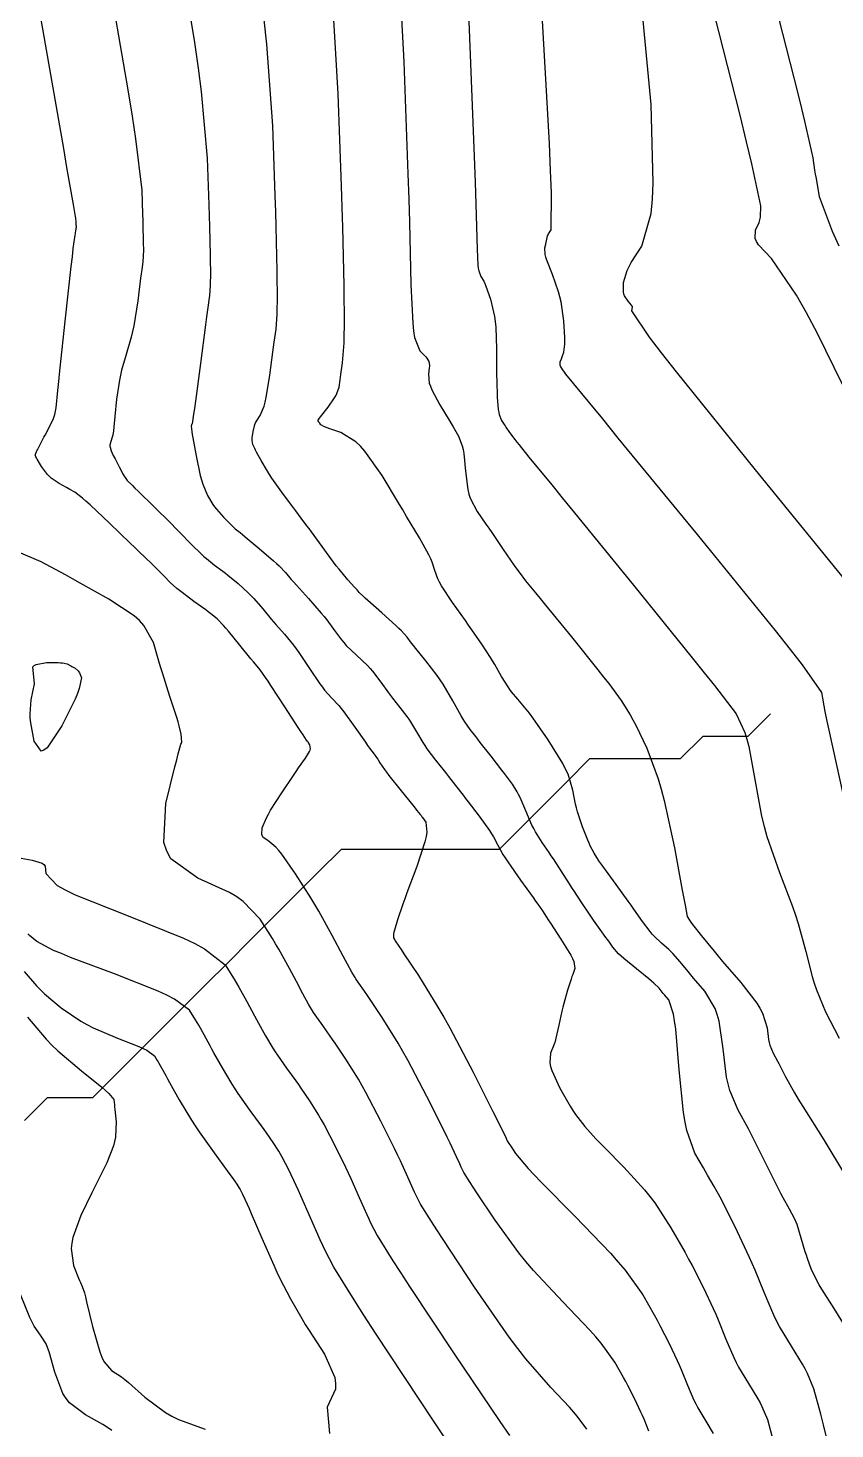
# Model space of a CAD drawing. Header units: metres. Extents: x 837475 to 838479, y 1189012 to 1191015.
# Drawn here: x 837958.1 to 837993.8, y 1189286.7 to 1189348.7 of the extents above; entities that cross this region are included whole.
import ezdxf

# ---------------------------------------------------------------- set-up
doc = ezdxf.new("R2010")
doc.units = ezdxf.units.M
doc.header["$LTSCALE"] = 0.3
for name, color, linetype in [('COTAS 10', 1, 'Continuous'), ('COTAS INT', 252, 'Continuous'), ('DRENAJE', 5, 'Continuous')]:
    doc.layers.add(name, color=color, linetype=linetype)

msp = doc.modelspace()

# ---------------------------------------------------------------- linework, layer by layer
at = {"layer": 'COTAS 10'}
for points in [[(837964.662, 1189352.962), (837965.474, 1189348.075), (837965.637, 1189346.942), (837965.773, 1189345.906), (837966.039, 1189342.962), (837966.115, 1189340.887), (837966.131, 1189340.399), (837966.144, 1189339.948), (837966.174, 1189338.634), (837966.178, 1189337.715), (837966.175, 1189337.515), (837966.17, 1189337.337), (837966.137, 1189336.888), (837966.049, 1189336.245), (837966.009, 1189335.945), (837965.962, 1189335.591), (837965.736, 1189333.874), (837965.516, 1189332.21), (837965.472, 1189331.89), (837965.435, 1189331.631), (837965.366, 1189331.206), (837965.348, 1189331.174), (837965.343, 1189331.163), (837965.339, 1189331.152), (837965.327, 1189331.102), (837965.354, 1189330.866), (837965.374, 1189330.737), (837965.401, 1189330.581), (837965.544, 1189329.785), (837965.732, 1189328.922), (837965.786, 1189328.723), (837965.842, 1189328.541), (837966.052, 1189328.03), (837966.292, 1189327.642), (837966.366, 1189327.539), (837966.444, 1189327.437), (837966.755, 1189327.081), (837967.038, 1189326.793), (837967.099, 1189326.733), (837967.152, 1189326.682), (837967.281, 1189326.569), (837967.49, 1189326.401), (837967.594, 1189326.315), (837967.718, 1189326.212), (837968.333, 1189325.698), (837968.966, 1189325.153), (837969.101, 1189325.031), (837969.219, 1189324.921), (837969.5, 1189324.628), (837969.758, 1189324.322), (837969.862, 1189324.204), (837969.98, 1189324.072), (837970.519, 1189323.474), (837971.078, 1189322.838), (837971.208, 1189322.68), (837971.326, 1189322.532), (837971.663, 1189322.064), (837971.975, 1189321.645), (837972.078, 1189321.527), (837972.188, 1189321.408), (837972.647, 1189320.97), (837973.12, 1189320.517), (837973.239, 1189320.388), (837973.353, 1189320.259), (837973.723, 1189319.779), (837974.057, 1189319.311), (837974.148, 1189319.188), (837974.239, 1189319.069), (837974.563, 1189318.663), (837974.87, 1189318.262), (837974.95, 1189318.146), (837975.028, 1189318.027), (837975.291, 1189317.58), (837975.573, 1189317.107), (837975.662, 1189316.973), (837975.756, 1189316.838), (837976.136, 1189316.336), (837976.523, 1189315.853), (837976.621, 1189315.729), (837976.716, 1189315.609), (837977.025, 1189315.214), (837977.358, 1189314.781), (837977.468, 1189314.638), (837977.585, 1189314.484), (837978.07, 1189313.845), (837978.521, 1189313.22), (837978.617, 1189313.077), (837978.7, 1189312.945), (837978.896, 1189312.575), (837979.118, 1189312.162), (837979.218, 1189312.003), (837979.335, 1189311.825), (837979.895, 1189311.024), (837980.45, 1189310.252), (837980.563, 1189310.092), (837980.66, 1189309.957), (837980.861, 1189309.663), (837981.041, 1189309.387), (837981.123, 1189309.262), (837981.219, 1189309.115), (837981.682, 1189308.413), (837982.114, 1189307.702), (837982.19, 1189307.551), (837982.247, 1189307.42), (837982.297, 1189307.111), (837982.203, 1189306.855), (837982.17, 1189306.757), (837982.134, 1189306.647), (837981.976, 1189306.152), (837981.809, 1189305.567), (837981.766, 1189305.4), (837981.726, 1189305.231), (837981.591, 1189304.606), (837981.46, 1189304.028), (837981.421, 1189303.89), (837981.38, 1189303.761), (837981.223, 1189303.375), (837981.184, 1189302.939), (837981.219, 1189302.779), (837981.273, 1189302.603), (837981.63, 1189301.823), (837982.094, 1189301.021), (837982.215, 1189300.83), (837982.333, 1189300.653), (837982.734, 1189300.124), (837983.231, 1189299.58), (837983.41, 1189299.393), (837983.606, 1189299.19), (837984.464, 1189298.324), (837985.376, 1189297.324), (837985.607, 1189297.036), (837985.828, 1189296.743), (837986.549, 1189295.645), (837987.169, 1189294.551), (837987.328, 1189294.261), (837987.48, 1189293.976), (837987.982, 1189292.994), (837988.416, 1189292.069), (837988.526, 1189291.821), (837988.632, 1189291.575), (837988.977, 1189290.715), (837989.324, 1189289.904), (837989.43, 1189289.689), (837989.541, 1189289.479), (837989.981, 1189288.753), (837990.394, 1189288.084), (837990.488, 1189287.909), (837990.574, 1189287.739), (837990.813, 1189287.16), (837991.073, 1189286.223)], [(837994.161, 1189314.842), (837993.575, 1189317.517), (837993.462, 1189318.049), (837993.37, 1189318.489), (837993.216, 1189319.325), (837992.365, 1189320.545), (837991.833, 1189321.228), (837991.173, 1189322.06), (837987.722, 1189326.311), (837984.22, 1189330.579), (837983.529, 1189331.422), (837982.959, 1189332.118), (837981.905, 1189333.404), (837981.702, 1189333.688), (837981.668, 1189333.751), (837981.645, 1189333.806), (837981.641, 1189333.952), (837981.703, 1189334.078), (837981.722, 1189334.122), (837981.741, 1189334.17), (837981.814, 1189334.375), (837981.859, 1189334.728), (837981.861, 1189334.869), (837981.859, 1189335.028), (837981.811, 1189335.762), (837981.686, 1189336.596), (837981.634, 1189336.82), (837981.576, 1189337.04), (837981.303, 1189337.809), (837981.056, 1189338.444), (837981.014, 1189338.58), (837980.983, 1189338.699), (837980.963, 1189338.984), (837981.009, 1189339.149), (837981.019, 1189339.192), (837981.028, 1189339.234), (837981.051, 1189339.373), (837981.091, 1189339.516), (837981.11, 1189339.559), (837981.133, 1189339.604), (837981.245, 1189339.78), (837981.262, 1189341.431), (837981.226, 1189342.406), (837981.171, 1189343.605), (837980.824, 1189349.806)], [(837978.559, 1189283.345), (837976.047, 1189287.112), (837973.487, 1189290.985), (837972.968, 1189291.781), (837972.531, 1189292.457), (837971.637, 1189293.898), (837971.261, 1189294.634), (837971.151, 1189294.865), (837971.038, 1189295.109), (837970.607, 1189296.086), (837970.185, 1189297.054), (837970.079, 1189297.29), (837969.976, 1189297.514), (837969.641, 1189298.21), (837969.349, 1189298.766), (837969.274, 1189298.901), (837969.201, 1189299.029), (837968.957, 1189299.423), (837968.663, 1189299.847), (837968.558, 1189299.993), (837968.443, 1189300.153), (837967.945, 1189300.833), (837967.412, 1189301.586), (837967.275, 1189301.792), (837967.143, 1189301.996), (837966.708, 1189302.721), (837966.338, 1189303.382), (837966.248, 1189303.545), (837966.164, 1189303.7), (837965.902, 1189304.186), (837965.665, 1189304.613), (837965.597, 1189304.73), (837965.527, 1189304.847), (837965.262, 1189305.265), (837964.586, 1189305.764), (837964.256, 1189305.932), (837963.864, 1189306.113), (837961.934, 1189306.874), (837959.989, 1189307.607), (837959.588, 1189307.771), (837959.247, 1189307.917), (837958.509, 1189308.302), (837958.186, 1189308.575), (837958.107, 1189308.651)]]:
    msp.add_lwpolyline(points, dxfattribs=at)
at = {"layer": 'COTAS INT'}
for points in [[(837977.375, 1189354.295), (837977.625, 1189348.643), (837977.84, 1189343.035), (837977.882, 1189341.892), (837977.917, 1189340.927), (837977.978, 1189338.925), (837978.01, 1189338.228), (837978.026, 1189338.087), (837978.044, 1189337.969), (837978.137, 1189337.726), (837978.271, 1189337.513), (837978.316, 1189337.412), (837978.364, 1189337.294), (837978.568, 1189336.716), (837978.746, 1189335.958), (837978.779, 1189335.726), (837978.805, 1189335.483), (837978.838, 1189334.528), (837978.834, 1189333.58), (837978.836, 1189333.343), (837978.84, 1189333.117), (837978.864, 1189332.393), (837978.912, 1189331.837), (837978.931, 1189331.718), (837978.953, 1189331.613), (837979.049, 1189331.358), (837979.173, 1189331.181), (837979.212, 1189331.125), (837979.252, 1189331.066), (837979.413, 1189330.83), (837979.648, 1189330.508), (837979.736, 1189330.394), (837979.833, 1189330.27), (837980.263, 1189329.737), (837981.272, 1189328.502), (837981.734, 1189327.936), (837982.275, 1189327.273), (837984.889, 1189324.069), (837987.489, 1189320.861), (837988.022, 1189320.196), (837988.474, 1189319.627), (837989.431, 1189318.377), (837989.816, 1189317.556), (837989.909, 1189317.257), (837989.994, 1189316.928), (837990.252, 1189315.481), (837990.553, 1189313.845), (837990.666, 1189313.397), (837990.792, 1189312.951), (837991.354, 1189311.356), (837991.924, 1189309.857), (837992.055, 1189309.472), (837992.174, 1189309.1), (837992.507, 1189307.863), (837992.796, 1189306.753), (837992.888, 1189306.46), (837992.985, 1189306.174), (837993.379, 1189305.196), (837993.985, 1189304.035)], [(837974.474, 1189352.198), (837974.729, 1189347.223), (837974.912, 1189342.27), (837974.95, 1189341.147), (837974.982, 1189340.132), (837975.049, 1189337.366), (837975.126, 1189335.661), (837975.164, 1189335.315), (837975.21, 1189335.024), (837975.436, 1189334.431), (837975.665, 1189334.216), (837975.713, 1189334.164), (837975.753, 1189334.115), (837975.841, 1189333.965), (837975.863, 1189333.8), (837975.862, 1189333.742), (837975.858, 1189333.678), (837975.819, 1189333.403), (837975.861, 1189333.006), (837975.909, 1189332.865), (837975.972, 1189332.71), (837976.329, 1189332.041), (837976.735, 1189331.37), (837976.829, 1189331.215), (837976.915, 1189331.072), (837977.156, 1189330.667), (837977.317, 1189330.236), (837977.351, 1189330.076), (837977.382, 1189329.9), (837977.455, 1189329.119), (837977.562, 1189328.301), (837977.613, 1189328.101), (837977.674, 1189327.913), (837977.97, 1189327.331), (837978.367, 1189326.765), (837978.49, 1189326.586), (837978.619, 1189326.399), (837979.133, 1189325.644), (837979.62, 1189324.937), (837979.732, 1189324.779), (837979.833, 1189324.638), (837980.115, 1189324.267), (837980.557, 1189323.725), (837980.76, 1189323.477), (837980.997, 1189323.187), (837982.142, 1189321.783), (837983.316, 1189320.328), (837983.57, 1189320.006), (837983.795, 1189319.718), (837984.352, 1189318.969), (837984.744, 1189318.329), (837984.863, 1189318.11), (837984.988, 1189317.873), (837985.477, 1189316.865), (837985.982, 1189315.504), (837986.116, 1189315.044), (837986.247, 1189314.548), (837986.699, 1189312.456), (837987.05, 1189310.573), (837987.118, 1189310.209), (837987.173, 1189309.913), (837987.265, 1189309.411), (837987.367, 1189309.245), (837987.428, 1189309.161), (837987.503, 1189309.06), (837987.895, 1189308.559), (837988.457, 1189307.874), (837988.639, 1189307.656), (837988.834, 1189307.427), (837989.634, 1189306.5), (837990.346, 1189305.581), (837990.485, 1189305.356), (837990.599, 1189305.145), (837990.799, 1189304.49), (837990.863, 1189303.971), (837990.891, 1189303.845), (837990.923, 1189303.727), (837991.073, 1189303.365), (837991.263, 1189303.02), (837991.32, 1189302.912), (837991.378, 1189302.799), (837991.603, 1189302.347), (837992.008, 1189301.621), (837992.18, 1189301.335), (837992.378, 1189301.012), (837993.307, 1189299.538), (837994.23, 1189298.017)], [(837993.988, 1189339.06), (837993.689, 1189339.714), (837993.122, 1189341.249), (837992.977, 1189342.052), (837992.945, 1189342.245), (837992.916, 1189342.425), (837992.838, 1189342.967), (837992.469, 1189344.597), (837992.256, 1189345.462), (837991.995, 1189346.507), (837990.654, 1189351.776)], [(837961.566, 1189351.541), (837962.53, 1189345.977), (837962.718, 1189344.812), (837962.872, 1189343.809), (837963.143, 1189341.541), (837963.182, 1189340.462), (837963.19, 1189340.208), (837963.197, 1189339.973), (837963.213, 1189339.289), (837963.215, 1189338.811), (837963.213, 1189338.707), (837963.211, 1189338.614), (837963.194, 1189338.381), (837963.144, 1189338.02), (837963.121, 1189337.848), (837963.094, 1189337.644), (837962.963, 1189336.645), (837962.79, 1189335.548), (837962.737, 1189335.283), (837962.681, 1189335.034), (837962.459, 1189334.274), (837962.249, 1189333.573), (837962.2, 1189333.362), (837962.156, 1189333.144), (837962.03, 1189332.294), (837961.948, 1189331.534), (837961.932, 1189331.373), (837961.917, 1189331.232), (837961.887, 1189330.901), (837961.863, 1189330.712), (837961.852, 1189330.661), (837961.84, 1189330.61), (837961.78, 1189330.432), (837961.738, 1189330.261), (837961.736, 1189330.215), (837961.739, 1189330.169), (837961.785, 1189330.011), (837961.886, 1189329.808), (837961.923, 1189329.735), (837961.964, 1189329.654), (837962.146, 1189329.3), (837962.327, 1189328.963), (837962.368, 1189328.893), (837962.405, 1189328.833), (837962.503, 1189328.699), (837962.727, 1189328.481), (837962.843, 1189328.367), (837962.982, 1189328.231), (837963.679, 1189327.546), (837964.452, 1189326.782), (837964.639, 1189326.596), (837964.814, 1189326.42), (837965.349, 1189325.875), (837965.784, 1189325.445), (837965.896, 1189325.343), (837966.005, 1189325.247), (837966.365, 1189324.96), (837966.73, 1189324.687), (837966.841, 1189324.6), (837966.956, 1189324.509), (837967.407, 1189324.138), (837967.865, 1189323.722), (837967.985, 1189323.603), (837968.101, 1189323.481), (837968.494, 1189323.025), (837968.866, 1189322.568), (837968.97, 1189322.445), (837969.073, 1189322.323), (837969.449, 1189321.899), (837969.85, 1189321.415), (837969.969, 1189321.255), (837970.093, 1189321.085), (837970.568, 1189320.378), (837971.021, 1189319.707), (837971.13, 1189319.559), (837971.231, 1189319.428), (837971.54, 1189319.09), (837971.858, 1189318.75), (837971.966, 1189318.617), (837972.082, 1189318.467), (837972.572, 1189317.784), (837973.034, 1189317.12), (837973.132, 1189316.982), (837973.217, 1189316.863), (837973.416, 1189316.597), (837973.526, 1189316.454), (837973.582, 1189316.37), (837973.676, 1189316.21), (837973.874, 1189315.921), (837973.967, 1189315.797), (837974.077, 1189315.654), (837974.611, 1189314.979), (837975.132, 1189314.332), (837975.233, 1189314.206), (837975.316, 1189314.104), (837975.458, 1189313.927), (837975.509, 1189313.86), (837975.534, 1189313.826), (837975.564, 1189313.787), (837975.711, 1189313.592), (837975.758, 1189313.145), (837975.724, 1189312.947), (837975.67, 1189312.718), (837975.304, 1189311.62), (837974.87, 1189310.464), (837974.772, 1189310.197), (837974.684, 1189309.953), (837974.448, 1189309.264), (837974.317, 1189308.815), (837974.296, 1189308.722), (837974.281, 1189308.643), (837974.283, 1189308.471), (837974.319, 1189308.403), (837974.326, 1189308.389), (837974.332, 1189308.378), (837974.343, 1189308.358), (837974.346, 1189308.352), (837974.347, 1189308.351), (837974.348, 1189308.349), (837974.352, 1189308.344), (837974.513, 1189308.103), (837974.613, 1189307.954), (837974.737, 1189307.768), (837975.385, 1189306.798), (837976.244, 1189305.41), (837976.501, 1189304.961), (837976.767, 1189304.483), (837977.795, 1189302.524), (837978.673, 1189300.784), (837978.843, 1189300.444), (837978.983, 1189300.166), (837979.224, 1189299.677), (837979.26, 1189299.596), (837979.269, 1189299.576), (837979.278, 1189299.557), (837979.309, 1189299.496), (837979.383, 1189299.377), (837979.419, 1189299.321), (837979.462, 1189299.256), (837979.674, 1189298.936), (837980.234, 1189298.274), (837980.496, 1189297.993), (837980.806, 1189297.669), (837982.312, 1189296.145), (837983.873, 1189294.517), (837984.217, 1189294.128), (837984.522, 1189293.765), (837985.306, 1189292.676), (837985.809, 1189291.79), (837985.937, 1189291.555), (837986.061, 1189291.324), (837986.467, 1189290.529), (837986.819, 1189289.779), (837986.908, 1189289.578), (837986.994, 1189289.379), (837987.274, 1189288.682), (837987.555, 1189288.025), (837987.641, 1189287.851), (837987.731, 1189287.68), (837988.087, 1189287.092), (837988.421, 1189286.55)], [(837995.25, 1189330.668), (837993.03, 1189335.198), (837992.541, 1189336.122), (837992.106, 1189336.902), (837990.993, 1189338.523), (837990.424, 1189339.131), (837990.334, 1189339.272), (837990.273, 1189339.401), (837990.293, 1189339.769), (837990.455, 1189340.111), (837990.484, 1189340.224), (837990.504, 1189340.344), (837990.519, 1189340.845), (837990.128, 1189342.703), (837989.894, 1189343.679), (837989.605, 1189344.856), (837988.106, 1189350.774)], [(837994.338, 1189291.152), (837993.768, 1189292.075), (837993.217, 1189292.93), (837993.099, 1189293.128), (837992.995, 1189293.31), (837992.744, 1189293.828), (837992.584, 1189294.287), (837992.537, 1189294.431), (837992.49, 1189294.582), (837992.312, 1189295.191), (837992.122, 1189295.786), (837992.066, 1189295.929), (837992.01, 1189296.063), (837991.797, 1189296.468), (837991.509, 1189296.972), (837991.405, 1189297.169), (837991.291, 1189297.391), (837990.79, 1189298.4), (837990.249, 1189299.487), (837990.108, 1189299.759), (837989.972, 1189300.019), (837989.515, 1189300.851), (837989.152, 1189301.722), (837989.075, 1189302.007), (837989.009, 1189302.31), (837988.855, 1189303.56), (837988.678, 1189304.786), (837988.598, 1189305.074), (837988.503, 1189305.34), (837988.046, 1189306.113), (837987.545, 1189306.694), (837987.422, 1189306.838), (837987.307, 1189306.976), (837986.949, 1189307.413), (837986.633, 1189307.778), (837986.545, 1189307.869), (837986.456, 1189307.957), (837986.132, 1189308.239), (837985.804, 1189308.54), (837985.712, 1189308.64), (837985.621, 1189308.747), (837985.29, 1189309.193), (837984.911, 1189309.743), (837984.788, 1189309.916), (837984.659, 1189310.098), (837984.129, 1189310.83), (837983.66, 1189311.472), (837983.568, 1189311.597), (837983.494, 1189311.699), (837983.365, 1189311.878), (837983.319, 1189311.949), (837983.298, 1189311.983), (837983.272, 1189312.022), (837983.149, 1189312.218), (837982.979, 1189312.539), (837982.924, 1189312.658), (837982.866, 1189312.791), (837982.631, 1189313.379), (837982.411, 1189314.038), (837982.363, 1189314.215), (837982.32, 1189314.389), (837982.211, 1189315.001), (837981.999, 1189315.705), (837981.891, 1189315.938), (837981.762, 1189316.187), (837981.12, 1189317.223), (837980.439, 1189318.196), (837980.286, 1189318.405), (837980.148, 1189318.588), (837979.775, 1189319.029), (837979.499, 1189319.348), (837979.421, 1189319.453), (837979.344, 1189319.566), (837979.06, 1189320.033), (837978.752, 1189320.565), (837978.658, 1189320.717), (837978.56, 1189320.872), (837978.179, 1189321.453), (837977.736, 1189322.1), (837977.599, 1189322.296), (837977.457, 1189322.501), (837976.892, 1189323.305), (837976.403, 1189324.041), (837976.309, 1189324.203), (837976.232, 1189324.347), (837976.104, 1189324.718), (837975.992, 1189325.093), (837975.927, 1189325.24), (837975.846, 1189325.405), (837975.428, 1189326.158), (837974.859, 1189327.114), (837974.683, 1189327.408), (837974.5, 1189327.714), (837973.77, 1189328.921), (837973.014, 1189329.998), (837972.814, 1189330.221), (837972.617, 1189330.412), (837971.942, 1189330.83), (837971.412, 1189331.006), (837971.308, 1189331.044), (837971.222, 1189331.077), (837971.066, 1189331.158), (837971.031, 1189331.206), (837971.023, 1189331.218), (837971.014, 1189331.229), (837970.986, 1189331.266), (837970.963, 1189331.297), (837970.959, 1189331.304), (837970.954, 1189331.311), (837970.944, 1189331.329), (837970.94, 1189331.344), (837970.939, 1189331.348), (837970.939, 1189331.363), (837971.009, 1189331.458), (837971.052, 1189331.515), (837971.106, 1189331.584), (837971.385, 1189331.944), (837971.671, 1189332.351), (837971.729, 1189332.451), (837971.777, 1189332.545), (837971.871, 1189332.835), (837971.915, 1189333.153), (837971.931, 1189333.264), (837971.948, 1189333.385), (837972.024, 1189333.903), (837972.088, 1189334.782), (837972.098, 1189335.131), (837972.104, 1189335.524), (837972.097, 1189337.324), (837972.038, 1189339.899), (837972.012, 1189340.782), (837971.981, 1189341.738), (837971.832, 1189345.803), (837971.574, 1189350.101)], [(837985.57, 1189286.649), (837985.356, 1189287.182), (837985.291, 1189287.335), (837985.222, 1189287.489), (837984.953, 1189288.063), (837984.641, 1189288.672), (837984.547, 1189288.849), (837984.449, 1189289.029), (837984.064, 1189289.708), (837983.463, 1189290.541), (837983.229, 1189290.819), (837982.966, 1189291.117), (837981.771, 1189292.364), (837980.466, 1189293.758), (837980.134, 1189294.149), (837979.815, 1189294.542), (837978.767, 1189295.98), (837977.969, 1189297.188), (837977.807, 1189297.436), (837977.67, 1189297.647), (837977.391, 1189298.097), (837977.274, 1189298.326), (837977.24, 1189298.398), (837977.205, 1189298.474), (837977.07, 1189298.779), (837976.783, 1189299.388), (837976.652, 1189299.656), (837976.498, 1189299.966), (837975.756, 1189301.446), (837974.912, 1189303.054), (837974.694, 1189303.446), (837974.483, 1189303.815), (837973.778, 1189304.954), (837973.218, 1189305.788), (837973.099, 1189305.964), (837972.995, 1189306.116), (837972.75, 1189306.466), (837972.614, 1189306.658), (837972.579, 1189306.711), (837972.545, 1189306.763), (837972.434, 1189306.949), (837972.238, 1189307.309), (837972.152, 1189307.472), (837972.05, 1189307.661), (837971.568, 1189308.572), (837970.97, 1189309.653), (837970.796, 1189309.95), (837970.619, 1189310.245), (837969.95, 1189311.302), (837969.34, 1189312.165), (837969.2, 1189312.339), (837969.072, 1189312.483), (837968.717, 1189312.769), (837968.513, 1189312.915), (837968.482, 1189312.973), (837968.461, 1189313.037), (837968.475, 1189313.332), (837968.658, 1189313.778), (837968.743, 1189313.939), (837968.844, 1189314.116), (837969.333, 1189314.889), (837969.852, 1189315.658), (837969.972, 1189315.833), (837970.082, 1189315.991), (837970.391, 1189316.423), (837970.567, 1189316.71), (837970.593, 1189316.777), (837970.608, 1189316.838), (837970.578, 1189317.013), (837970.498, 1189317.128), (837970.481, 1189317.151), (837970.466, 1189317.171), (837970.433, 1189317.211), (837970.275, 1189317.448), (837970.181, 1189317.591), (837970.066, 1189317.769), (837969.473, 1189318.692), (837968.859, 1189319.638), (837968.731, 1189319.83), (837968.622, 1189319.992), (837968.379, 1189320.324), (837968.167, 1189320.575), (837968.078, 1189320.685), (837967.974, 1189320.813), (837967.487, 1189321.423), (837966.983, 1189322.042), (837966.869, 1189322.175), (837966.765, 1189322.292), (837966.481, 1189322.578), (837966.193, 1189322.805), (837966.087, 1189322.885), (837965.97, 1189322.973), (837965.45, 1189323.351), (837964.927, 1189323.74), (837964.807, 1189323.834), (837964.699, 1189323.923), (837964.4, 1189324.195), (837964.135, 1189324.465), (837964.048, 1189324.552), (837963.956, 1189324.645), (837963.573, 1189325.023), (837963.033, 1189325.548), (837962.842, 1189325.733), (837962.632, 1189325.935), (837961.72, 1189326.807), (837960.856, 1189327.618), (837960.676, 1189327.781), (837960.522, 1189327.918), (837960.178, 1189328.189), (837959.965, 1189328.307), (837959.893, 1189328.346), (837959.815, 1189328.389), (837959.486, 1189328.568), (837959.144, 1189328.804), (837959.059, 1189328.883), (837958.977, 1189328.967), (837958.711, 1189329.321), (837958.521, 1189329.637), (837958.486, 1189329.699), (837958.459, 1189329.748), (837958.424, 1189329.833), (837958.438, 1189329.849), (837958.442, 1189329.856), (837958.445, 1189329.863), (837958.457, 1189329.897), (837958.49, 1189329.977), (837958.507, 1189330.013), (837958.527, 1189330.055), (837958.631, 1189330.257), (837958.773, 1189330.528), (837958.818, 1189330.614), (837958.866, 1189330.704), (837959.06, 1189331.07), (837959.233, 1189331.44), (837959.268, 1189331.534), (837959.297, 1189331.624), (837959.353, 1189331.917), (837959.428, 1189332.687), (837959.469, 1189333.078), (837959.519, 1189333.545), (837959.773, 1189335.873), (837960.026, 1189338.159), (837960.076, 1189338.599), (837960.117, 1189338.956), (837960.193, 1189339.551), (837960.21, 1189339.611), (837960.214, 1189339.63), (837960.219, 1189339.651), (837960.232, 1189339.737), (837960.242, 1189339.815), (837960.245, 1189339.831), (837960.246, 1189339.845), (837960.25, 1189339.873), (837960.252, 1189339.891), (837960.252, 1189339.944), (837960.25, 1189339.998), (837960.25, 1189340.016), (837960.249, 1189340.036), (837960.246, 1189340.121), (837960.225, 1189340.3), (837960.212, 1189340.38), (837960.198, 1189340.472), (837960.121, 1189340.915), (837959.836, 1189342.542), (837959.69, 1189343.381), (837959.514, 1189344.389), (837958.638, 1189349.432)], [(837995.074, 1189323.289), (837990.289, 1189329.165), (837986.79, 1189333.511), (837986.129, 1189334.353), (837985.603, 1189335.039), (837984.817, 1189336.207), (837984.845, 1189336.361), (837984.831, 1189336.405), (837984.809, 1189336.451), (837984.655, 1189336.625), (837984.494, 1189336.862), (837984.469, 1189336.948), (837984.451, 1189337.043), (837984.456, 1189337.458), (837984.615, 1189337.993), (837984.694, 1189338.163), (837984.789, 1189338.342), (837985.26, 1189339.071), (837985.671, 1189340.51), (837985.727, 1189341.139), (837985.76, 1189341.867), (837985.671, 1189345.325), (837985.285, 1189349.352)], [(837993.426, 1189286.389), (837993.293, 1189286.932), (837993.175, 1189287.403), (837992.865, 1189288.519), (837992.581, 1189289.207), (837992.478, 1189289.41), (837992.366, 1189289.618), (837991.874, 1189290.414), (837991.352, 1189291.277), (837991.22, 1189291.528), (837991.093, 1189291.784), (837990.681, 1189292.749), (837990.27, 1189293.771), (837990.144, 1189294.063), (837990.013, 1189294.359), (837989.496, 1189295.46), (837989.002, 1189296.454), (837988.885, 1189296.682), (837988.776, 1189296.89), (837988.457, 1189297.473), (837988.166, 1189297.974), (837988.075, 1189298.131), (837987.981, 1189298.295), (837987.603, 1189298.951), (837987.25, 1189299.945), (837987.171, 1189300.322), (837987.1, 1189300.743), (837986.911, 1189302.63), (837986.758, 1189304.428), (837986.71, 1189304.793), (837986.66, 1189305.099), (837986.458, 1189305.726), (837986.259, 1189305.956), (837986.21, 1189306.014), (837986.164, 1189306.069), (837986.022, 1189306.243), (837985.793, 1189306.468), (837985.693, 1189306.555), (837985.576, 1189306.653), (837985.023, 1189307.096), (837984.462, 1189307.555), (837984.341, 1189307.663), (837984.235, 1189307.763), (837983.978, 1189308.054), (837983.794, 1189308.32), (837983.735, 1189308.404), (837983.672, 1189308.492), (837983.416, 1189308.846), (837983.122, 1189309.258), (837983.036, 1189309.382), (837982.947, 1189309.512), (837982.608, 1189310.017), (837982.253, 1189310.559), (837982.155, 1189310.712), (837982.056, 1189310.865), (837981.697, 1189311.427), (837981.348, 1189311.966), (837981.256, 1189312.105), (837981.165, 1189312.24), (837980.851, 1189312.688), (837980.556, 1189313.157), (837980.477, 1189313.304), (837980.398, 1189313.46), (837980.125, 1189314.085), (837979.874, 1189314.678), (837979.809, 1189314.813), (837979.746, 1189314.936), (837979.539, 1189315.273), (837979.277, 1189315.617), (837979.18, 1189315.743), (837979.072, 1189315.883), (837978.592, 1189316.502), (837978.115, 1189317.115), (837978.009, 1189317.251), (837977.913, 1189317.373), (837977.661, 1189317.692), (837977.435, 1189318.021), (837977.357, 1189318.149), (837977.272, 1189318.294), (837976.906, 1189318.949), (837976.473, 1189319.685), (837976.345, 1189319.88), (837976.213, 1189320.071), (837975.709, 1189320.729), (837975.26, 1189321.275), (837975.164, 1189321.395), (837975.079, 1189321.501), (837974.874, 1189321.773), (837974.625, 1189322.05), (837974.513, 1189322.16), (837974.382, 1189322.284), (837973.754, 1189322.849), (837973.145, 1189323.388), (837973.026, 1189323.495), (837972.929, 1189323.584), (837972.758, 1189323.751), (837972.663, 1189323.866), (837972.614, 1189323.922), (837972.556, 1189323.988), (837972.262, 1189324.313), (837971.869, 1189324.776), (837971.747, 1189324.929), (837971.621, 1189325.093), (837971.119, 1189325.775), (837970.651, 1189326.426), (837970.545, 1189326.571), (837970.451, 1189326.701), (837970.198, 1189327.039), (837969.954, 1189327.36), (837969.866, 1189327.478), (837969.769, 1189327.609), (837969.341, 1189328.188), (837968.903, 1189328.805), (837968.8, 1189328.959), (837968.703, 1189329.107), (837968.419, 1189329.583), (837968.219, 1189329.954), (837968.177, 1189330.036), (837968.14, 1189330.109), (837968.053, 1189330.297), (837968.024, 1189330.464), (837968.023, 1189330.523), (837968.026, 1189330.588), (837968.064, 1189330.869), (837968.149, 1189331.17), (837968.181, 1189331.248), (837968.216, 1189331.324), (837968.376, 1189331.575), (837968.553, 1189331.991), (837968.6, 1189332.17), (837968.646, 1189332.377), (837968.804, 1189333.355), (837968.938, 1189334.372), (837968.97, 1189334.604), (837968.998, 1189334.815), (837969.081, 1189335.396), (837969.129, 1189336.06), (837969.136, 1189336.323), (837969.141, 1189336.62), (837969.136, 1189337.979), (837969.091, 1189339.924), (837969.071, 1189340.59), (837969.048, 1189341.312), (837968.936, 1189344.382), (837968.673, 1189348.003), (837968.555, 1189349.073)], [(837982.821, 1189286.739), (837982.404, 1189287.318), (837982.242, 1189287.511), (837982.059, 1189287.718), (837981.229, 1189288.583), (837980.127, 1189289.846), (837979.772, 1189290.304), (837979.396, 1189290.809), (837977.86, 1189293.024), (837976.475, 1189295.12), (837976.194, 1189295.551), (837975.957, 1189295.917), (837975.473, 1189296.697), (837975.27, 1189297.096), (837975.21, 1189297.221), (837975.149, 1189297.352), (837974.916, 1189297.881), (837974.584, 1189298.61), (837974.461, 1189298.867), (837974.324, 1189299.149), (837973.718, 1189300.367), (837973.058, 1189301.625), (837972.888, 1189301.931), (837972.722, 1189302.219), (837972.171, 1189303.111), (837971.7, 1189303.808), (837971.586, 1189303.974), (837971.478, 1189304.128), (837971.148, 1189304.588), (837970.88, 1189304.968), (837970.811, 1189305.071), (837970.745, 1189305.174), (837970.525, 1189305.54), (837970.272, 1189306), (837970.184, 1189306.163), (837970.088, 1189306.341), (837969.679, 1189307.11), (837969.201, 1189307.973), (837969.063, 1189308.21), (837968.921, 1189308.446), (837968.387, 1189309.29), (837967.628, 1189310.077), (837967.345, 1189310.278), (837967.03, 1189310.471), (837965.628, 1189311.104), (837964.432, 1189311.966), (837964.247, 1189312.303), (837964.124, 1189312.683), (837964.208, 1189314.413), (837964.612, 1189316.037), (837964.692, 1189316.35), (837964.758, 1189316.605), (837964.878, 1189317.033), (837964.901, 1189317.081), (837964.906, 1189317.095), (837964.909, 1189317.11), (837964.913, 1189317.168), (837964.908, 1189317.254), (837964.905, 1189317.287), (837964.902, 1189317.323), (837964.887, 1189317.484), (837964.8, 1189317.852), (837964.751, 1189318.018), (837964.693, 1189318.211), (837964.392, 1189319.143), (837964.056, 1189320.187), (837963.975, 1189320.452), (837963.899, 1189320.706), (837963.665, 1189321.535), (837963.241, 1189322.292), (837963.044, 1189322.501), (837962.813, 1189322.709), (837961.692, 1189323.458), (837960.415, 1189324.164), (837960.086, 1189324.346), (837959.766, 1189324.521), (837958.7, 1189325.102), (837957.699, 1189325.532)], [(837958.404, 1189319.713), (837958.326, 1189320.457), (837958.386, 1189320.513), (837958.467, 1189320.56), (837958.934, 1189320.644), (837959.441, 1189320.646), (837959.548, 1189320.641), (837959.64, 1189320.634), (837959.85, 1189320.587), (837959.973, 1189320.52), (837960.01, 1189320.5), (837960.048, 1189320.479), (837960.195, 1189320.398), (837960.332, 1189320.28), (837960.364, 1189320.236), (837960.393, 1189320.188), (837960.476, 1189319.971), (837960.382, 1189319.494), (837960.299, 1189319.281), (837960.192, 1189319.033), (837959.603, 1189317.845), (837958.959, 1189316.878), (837958.818, 1189316.769), (837958.693, 1189316.73), (837958.378, 1189317.163), (837958.231, 1189317.982), (837958.213, 1189318.186), (837958.205, 1189318.381), (837958.257, 1189319.001), (837958.404, 1189319.713)], [(837957.816, 1189311.998), (837958.296, 1189311.905), (837958.741, 1189311.772), (837958.817, 1189311.712), (837958.874, 1189311.642), (837958.908, 1189311.309), (837959.405, 1189310.78), (837959.753, 1189310.587), (837960.193, 1189310.375), (837962.54, 1189309.439), (837964.987, 1189308.458), (837965.49, 1189308.217), (837965.917, 1189307.99), (837966.825, 1189307.277), (837967.224, 1189306.646), (837967.33, 1189306.47), (837967.433, 1189306.293), (837967.79, 1189305.648), (837968.126, 1189305.02), (837968.216, 1189304.854), (837968.305, 1189304.691), (837968.617, 1189304.13), (837968.944, 1189303.585), (837969.043, 1189303.431), (837969.146, 1189303.277), (837969.546, 1189302.71), (837969.961, 1189302.14), (837970.072, 1189301.983), (837970.181, 1189301.827), (837970.564, 1189301.267), (837970.962, 1189300.624), (837971.081, 1189300.416), (837971.204, 1189300.195), (837971.679, 1189299.288), (837972.15, 1189298.331), (837972.27, 1189298.079), (837972.385, 1189297.832), (837972.761, 1189296.984), (837973.094, 1189296.23), (837973.181, 1189296.043), (837973.266, 1189295.865), (837973.555, 1189295.297), (837974.244, 1189294.187), (837974.581, 1189293.666), (837974.981, 1189293.053), (837976.954, 1189290.068), (837978.978, 1189287.077), (837979.41, 1189286.46)], [(837957.94, 1189306.983), (837958.487, 1189306.348), (837958.661, 1189306.173), (837958.844, 1189305.998), (837959.585, 1189305.369), (837960.455, 1189304.784), (837960.719, 1189304.637), (837960.993, 1189304.496), (837962.07, 1189304.04), (837963.015, 1189303.667), (837963.207, 1189303.579), (837963.368, 1189303.496), (837963.7, 1189303.252), (837963.829, 1189303.047), (837963.864, 1189302.99), (837963.897, 1189302.933), (837964.013, 1189302.724), (837964.201, 1189302.379), (837964.281, 1189302.236), (837964.372, 1189302.073), (837964.799, 1189301.312), (837965.343, 1189300.406), (837965.507, 1189300.152), (837965.677, 1189299.895), (837966.343, 1189298.955), (837966.926, 1189298.165), (837967.044, 1189298.003), (837967.144, 1189297.866), (837967.35, 1189297.579), (837967.44, 1189297.433), (837967.467, 1189297.386), (837967.495, 1189297.336), (837967.603, 1189297.131), (837967.802, 1189296.697), (837967.887, 1189296.502), (837967.986, 1189296.275), (837968.452, 1189295.188), (837968.983, 1189293.987), (837969.122, 1189293.688), (837969.257, 1189293.403), (837969.719, 1189292.498), (837970.217, 1189291.631), (837970.375, 1189291.37), (837970.542, 1189291.101), (837971.219, 1189290.054), (837971.684, 1189289.022), (837971.718, 1189288.762), (837971.711, 1189288.513), (837971.342, 1189287.708), (837971.446, 1189286.552)], [(837958.087, 1189304.962), (837958.915, 1189303.99), (837959.169, 1189303.73), (837959.433, 1189303.474), (837960.476, 1189302.581), (837961.372, 1189301.859), (837961.545, 1189301.711), (837961.684, 1189301.585), (837961.912, 1189301.316), (837961.935, 1189301.089), (837961.944, 1189300.99), (837961.955, 1189300.875), (837962.007, 1189300.329), (837961.981, 1189299.657), (837961.943, 1189299.462), (837961.892, 1189299.265), (837961.596, 1189298.521), (837961.188, 1189297.698), (837961.066, 1189297.45), (837960.94, 1189297.193), (837960.456, 1189296.194), (837960.096, 1189295.211), (837960.05, 1189294.964), (837960.026, 1189294.729), (837960.132, 1189293.973), (837960.346, 1189293.417), (837960.391, 1189293.307), (837960.429, 1189293.218), (837960.513, 1189293.055), (837960.608, 1189292.761), (837960.654, 1189292.589), (837960.707, 1189292.376), (837960.97, 1189291.279), (837961.291, 1189290.157), (837961.382, 1189289.929), (837961.473, 1189289.736), (837961.808, 1189289.338), (837962.241, 1189289.056), (837962.394, 1189288.936), (837962.562, 1189288.799), (837963.286, 1189288.153), (837964.191, 1189287.472), (837964.473, 1189287.312), (837964.767, 1189287.165), (837965.942, 1189286.739)], [(837961.821, 1189286.679), (837961.626, 1189286.816), (837961.425, 1189286.948), (837960.652, 1189287.377), (837959.951, 1189287.905), (837959.795, 1189288.098), (837959.656, 1189288.312), (837959.296, 1189289.255), (837959.046, 1189290.16), (837958.978, 1189290.351), (837958.91, 1189290.515), (837958.667, 1189290.89), (837958.385, 1189291.292), (837958.292, 1189291.473), (837958.193, 1189291.684), (837957.78, 1189292.7)]]:
    msp.add_lwpolyline(points, dxfattribs=at)
at = {"layer": 'DRENAJE'}
msp.add_polyline3d([(837990.95, 1189318.382, 0), (837989.95, 1189317.383, 0), (837987.951, 1189317.383, 0), (837986.951, 1189316.383, 0), (837982.952, 1189316.383, 0), (837981.953, 1189315.383, 0), (837980.953, 1189314.384, 0), (837979.953, 1189313.384, 0), (837978.954, 1189312.384, 0), (837971.956, 1189312.384, 0), (837970.957, 1189311.385, 0), (837969.957, 1189310.385, 0), (837968.957, 1189309.385, 0), (837967.958, 1189308.386, 0), (837966.958, 1189307.386, 0), (837965.958, 1189306.386, 0), (837964.959, 1189305.387, 0), (837963.959, 1189304.387, 0), (837962.959, 1189303.387, 0), (837961.96, 1189302.388, 0), (837960.96, 1189301.388, 0), (837958.961, 1189301.388, 0), (837957.961, 1189300.388, 0)], dxfattribs=at)

doc.saveas('drawing.dxf')
